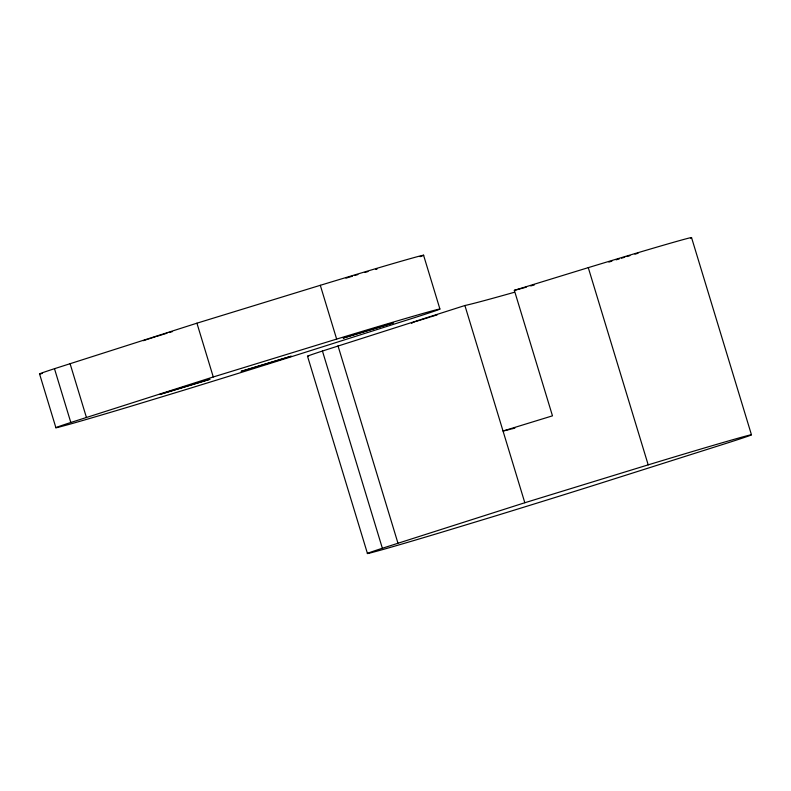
<?xml version="1.0" encoding="UTF-8"?>
<svg xmlns="http://www.w3.org/2000/svg" width="791" height="791" viewBox="0 0 791 791"><rect width="100%" height="100%" fill="white"/><g stroke="black" fill="none" stroke-linecap="round" stroke-linejoin="round"><path stroke-width="1.19" d="M143.487 340.684L147.146 339.408M375.972 269.474L376.991 269.078L376.289 269.207M412.457 322.619L411.449 323.015L412.151 322.886M42.388 373.401A106.815 1.305 -16.9 0 1 54.48 368.695L196.929 323.183L320.306 285.304A104.046 1.275 -16.9 0 1 422.542 255.78M70.814 422.483L213.273 376.971L336.65 339.092A104.046 1.275 -16.9 0 1 430.68 311.298A104.046 1.275 -16.9 0 1 414.207 317.755L301.262 353.577A245.754 3.006 -16.9 0 1 182.118 390.714L129.23 406.762A106.815 1.305 -16.9 0 1 68.342 424.599L58.732 427.189A106.815 1.305 -16.9 0 1 70.814 422.483L54.48 368.695M308.638 356.138A106.815 1.305 -16.9 0 1 322.441 351.026L464.9 305.514A365.462 4.469 -16.9 0 0 514.269 292.304M413.347 322.323L415.117 321.739M382.36 548.252L524.819 502.74L648.195 464.861A104.046 1.275 -16.9 0 1 742.225 437.057A104.046 1.275 -16.9 0 1 725.752 443.514L612.807 479.336A245.754 3.006 -16.9 0 1 493.663 516.474L440.775 532.521A106.815 1.305 -16.9 0 1 379.888 550.368L370.277 552.958A106.815 1.305 -16.9 0 1 382.36 548.252L322.441 351.026M148.174 339.072L150.231 338.419M416.145 321.403L419.23 320.414M151.259 338.083L155.501 336.758M420.288 320.088L429.622 317.181M156.559 336.432L162.669 334.544M608.852 262.068L611.918 261.119M510.126 429.335A365.462 4.469 -16.9 0 1 503.027 431.016L552.474 415.839L514.348 290.337L588.277 267.635A104.046 1.275 -16.9 0 1 690.513 238.101M345.983 278.165L352.499 276.178M163.757 334.207L167.01 333.219M616.12 259.834L619.383 258.835M430.64 316.875L437.156 314.877M354.655 275.525L357.898 274.546M169.185 332.546L172.428 331.577M621.548 258.182L624.781 257.204M626.937 256.551L629.933 255.661M364.967 272.44L368.023 271.54M634.975 254.168L638.03 253.268M691.532 237.537L751.45 434.763M588.277 267.635L648.195 464.861M464.9 305.514L524.819 502.74M423.561 255.206L439.905 308.994M320.306 285.304L336.65 339.092M338.004 345.835L397.922 543.061M307.521 356.237L367.439 553.463M196.929 323.183L213.273 376.971M70.033 363.504L86.377 417.292M39.55 373.916L55.894 427.704M421.89 256.027A104.046 1.275 -16.9 0 1 420.13 256.66M514.872 428.119A365.462 4.469 -16.9 0 1 511.431 428.999M534.281 284.958A246.09 3.006 -16.9 0 1 530.712 285.947M526.322 287.153A246.09 3.006 -16.9 0 1 514.348 290.337M160.84 394.076L159.822 394.472L210.02 379.245L160.84 394.076M242.115 371.048L241.097 371.444L291.296 356.207L242.115 371.048M344.154 337.708L343.136 338.093L393.325 322.866L344.154 337.708"/></g></svg>
